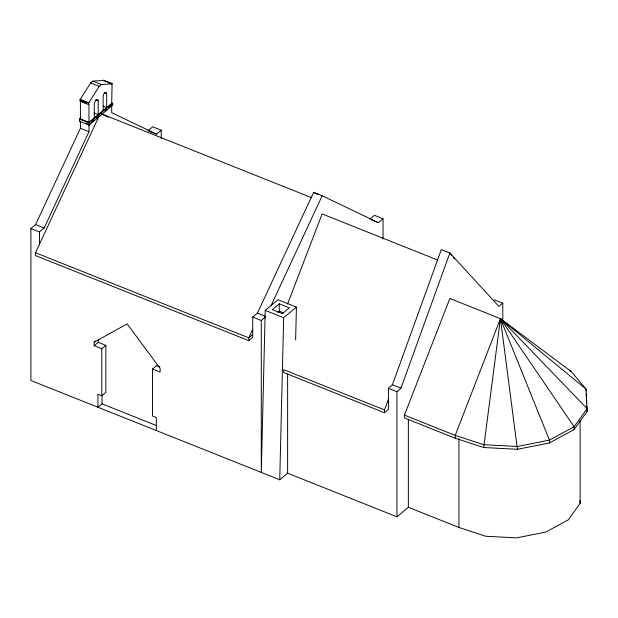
<?xml version="1.0" encoding="UTF-8"?>
<svg xmlns="http://www.w3.org/2000/svg" width="618" height="618" viewBox="0 0 618 618"><rect width="100%" height="100%" fill="white"/><g stroke="black" fill="none" stroke-linecap="round" stroke-linejoin="round"><path stroke-width="0.93" d="M295.62 339.892L296.424 307.1L277.969 299.73L265.222 310.383L261.283 472.415L261.283 320.464L265.307 317.104M80.417 121.128L80.417 128.281L35.597 224.62L30.9 228.544L30.9 380.495L279.738 479.777L283.677 317.745L296.424 307.1M384.466 412.708L384.466 409.881L283.677 369.672L283.677 372.499L384.466 412.708L388.405 409.417L388.405 388.32L392.399 384.736L441.314 249.602L449.873 253.009L498.842 306.366L502.782 303.067L494.23 299.908M279.738 479.777L287.617 473.187L396.957 516.818L396.957 391.735L400.951 388.143L449.873 253.009L451.681 255.257M287.571 304.041L322.132 213.928L437.791 260.07M384.466 409.881L388.405 399.607M404.419 415.118L449.865 298.479L500.433 318.649L571.256 371.534L586.088 389.116L587.1 411.488L574.122 429.556L549.448 442.951L517.42 449.309L483.693 447.517L455.234 438.224L404.419 417.953L404.419 415.118L455.234 435.396L483.693 444.69L517.42 446.482L549.448 440.116L574.122 426.721L587.1 408.66L500.433 318.649L455.234 435.396L455.234 438.224M39.452 244.264L39.452 231.959L44.148 228.034L88.969 131.696L88.969 124.542L88.575 124.867L90.012 123.654M369.803 219.236L374.5 215.319L383.06 218.726L378.363 222.65L322.171 195.767L313.62 192.352L257.428 313.125L252.731 317.049L252.731 337.366L248.791 340.665L35.512 255.566L35.512 252.739L98.795 116.717M252.731 329.363L248.791 337.83L248.791 340.665M271.147 305.431L322.171 195.767M88.969 122.341L88.969 104.287L88.575 104.612L80.023 101.197L80.023 99.776L90.684 82.912L92.831 81.12L103.152 80.448L111.703 83.863L112.097 83.53L103.546 80.124L103.152 80.448M88.575 104.612L88.575 103.183L99.235 86.327L101.383 84.535L111.703 83.863M580.124 420.402L580.124 503.384L568.29 519.862L545.787 532.075L516.571 537.876L485.81 536.246L458.919 527.463L408.359 507.293L396.957 516.818M91.441 122.441L94.299 120.008M96.447 118.185L98.594 116.362M105.083 110.846L106.582 109.579M108.768 107.717L110.97 105.848M80.896 117.822L79.452 119.027L79.452 121.228L89.147 125.099L112.669 105.114L112.669 103.245L112.097 103.013L88.575 122.665M80.023 119.259L80.417 118.926L80.417 100.873M79.452 121.228L79.846 120.896M89.147 125.099L89.147 122.897L112.669 103.245M147.98 130.73L152.669 126.814L161.228 130.22L161.228 138.509M148.83 131.078L156.532 134.145L161.228 130.22M94.168 345.74L98.239 342.341L105.84 345.369L101.769 348.776L94.168 345.74L94.168 342.156L95.52 341.02M102.04 395.481L102.04 403.848L97.968 407.254L97.968 394.238L101.769 395.752L105.84 392.353L105.84 345.369M156.323 430.537L156.323 417.521L152.522 415.999L152.522 369.023L156.593 365.624L159.969 366.968M279.266 303.832L272.322 309.633L282.38 313.643L289.324 307.849L279.266 303.832L279.266 311.194L277.876 312.353M252.731 334.539L248.791 337.83L35.512 252.739M94.168 342.156L127.146 323.902L160.124 368.467L160.124 372.059L152.522 369.023M99.204 115.844L99.776 116.076M92.831 81.12L101.383 84.535M90.684 82.912L99.235 86.327M104.11 92.754L106.675 93.774L106.675 107.547L103.252 106.18M112.275 103.577L111.703 103.345L112.097 83.53M112.097 104.89L112.669 105.114M95.651 99.815L98.216 100.842L98.216 114.616L93.944 112.909M80.417 99.444L88.969 102.858M80.023 99.776L88.575 103.183M82.132 101.553L86.404 103.26M371.518 219.923L378.363 222.65M100.34 113.403L311.827 197.775M80.417 118.926L89.54 122.565M79.452 119.027L89.147 122.897M85.547 123.175L88.119 124.195M80.417 128.281L88.969 131.696M279.266 311.194L283.453 312.863M265.222 310.383L283.677 317.745M35.597 224.62L44.148 228.034M257.428 313.125L265.122 316.2M30.9 228.544L39.452 231.959M252.731 317.049L261.283 320.464M392.399 384.736L400.951 388.143M388.405 388.32L396.957 391.735M102.04 403.848L156.856 425.725M313.62 192.352L317.938 194.423M156.532 134.145L111.703 112.7L111.703 105.222M101.452 113.936L108.343 117.227M569.526 370.7L571.256 371.534M504.713 322.472L500.433 318.649L483.693 447.517M453.488 257.505L454.693 259.004M586.181 393.805L586.667 403.114M586.806 405.91L587.1 411.488M579.978 500.572L580.124 503.384M586.088 391.001L586.088 389.116L500.433 318.649L517.42 449.309M574.122 429.556L574.122 426.721L500.433 318.649L549.448 440.116L549.448 442.951M502.782 303.067L502.782 321.391M458.919 438.695L458.919 527.463M408.359 419.483L408.359 507.293M383.06 218.726L383.06 238.927M287.617 374.021L287.617 473.187M103.129 110.514L103.129 96.74A3.121 1.445 -68.2 0 1 104.906 92.708A3.121 1.445 -68.2 0 1 106.675 93.774M101.769 348.776L101.769 395.752M98.239 339.645L98.239 342.341M94.276 117.907L94.276 104.133A3.499 1.622 -68.2 0 1 96.246 100.039A3.499 1.622 -68.2 0 1 98.216 100.842"/></g></svg>
